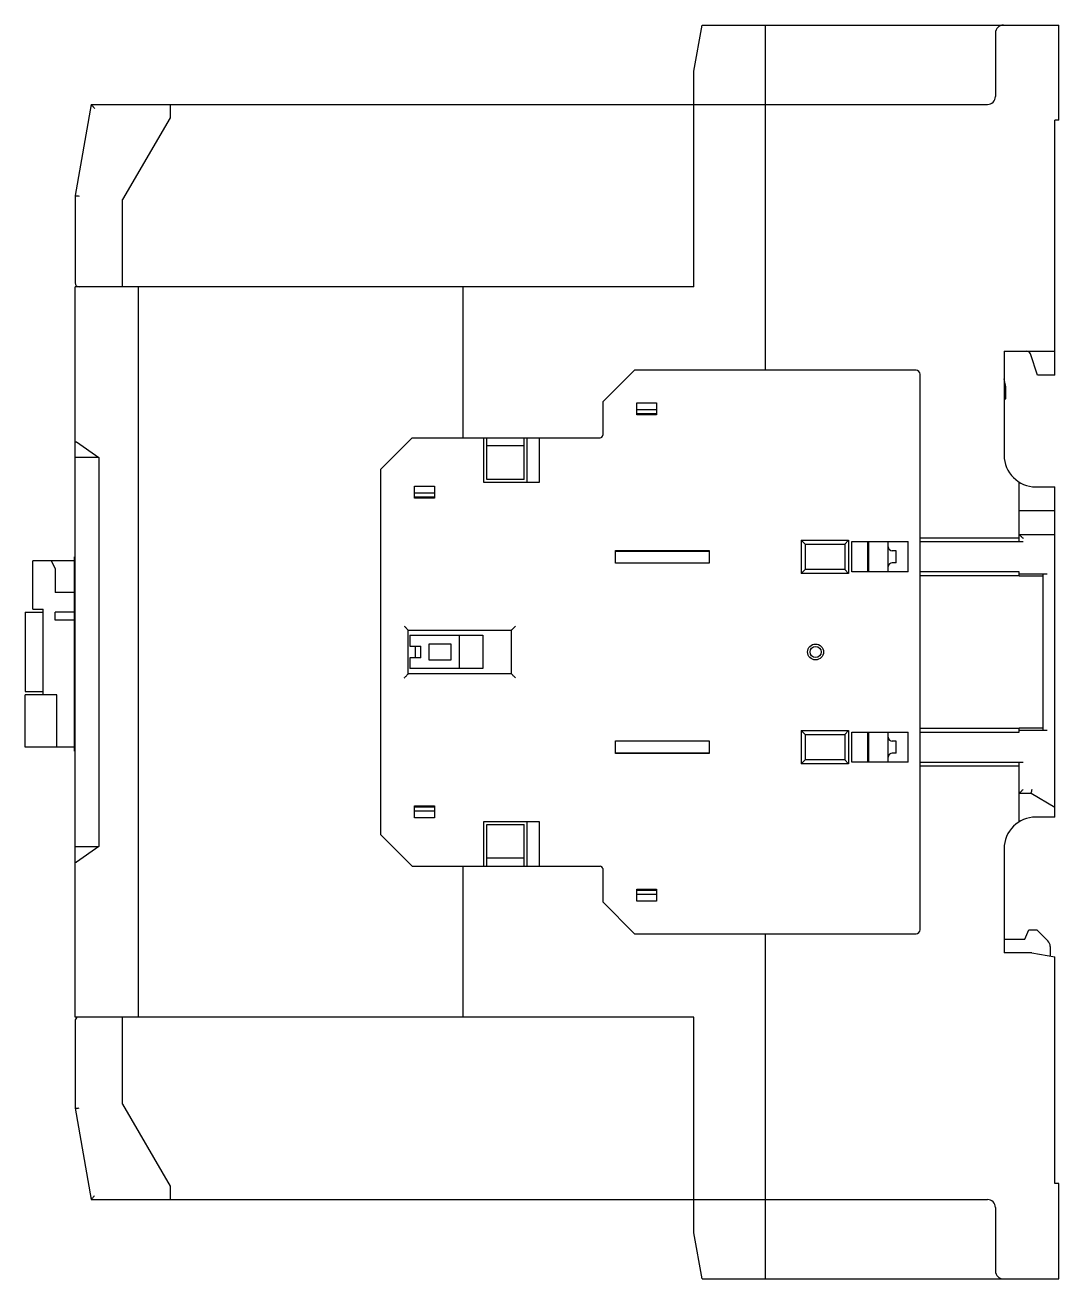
# Model space of a CAD drawing. Header units: millimetres. Extents: x -2410 to -1802, y -2126 to -1959.
# Drawn here: x -2193.4 to -2063.1, y -2126 to -1968 of the extents above; entities that cross this region are included whole.
import ezdxf

# ---------------------------------------------------------------- set-up
doc = ezdxf.new("R2010")
doc.units = ezdxf.units.MM

msp = doc.modelspace()

# ---------------------------------------------------------------- linework, layer by layer
at = {"color": 7, "linetype": 'Continuous'}
for p, q in [((-2109.1, -1973.8), (-2108.08, -1968)), ((-2108.08, -1968), (-2063.1, -1968)), ((-2100.1, -2011.5), (-2100.1, -1968)), ((-2063.1, -1980), (-2063.1, -1968)), ((-2071.1, -1969), (-2071.1, -1977)), ((-2109.1, -2001), (-2109.1, -1973.8)), ((-2185.07, -1978), (-2187.1, -1989.5)), ((-2185.07, -1978), (-2072.1, -1978)), ((-2175.1, -1978), (-2175.1, -1979.7)), ((-2175.1, -1979.7), (-2181.1, -1990)), ((-2063.6, -2012.1), (-2063.6, -1980)), ((-2063.1, -1980), (-2063.6, -1980)), ((-2187.1, -1989.5), (-2187.1, -2000.5)), ((-2181.1, -2001), (-2181.1, -1990)), ((-2187.1, -2093), (-2187.1, -2001)), ((-2109.1, -2001), (-2187.1, -2001)), ((-2179.1, -2093), (-2179.1, -2001)), ((-2138.2, -2020), (-2138.2, -2001)), ((-2070, -2009.1), (-2063.6, -2009.1)), ((-2070, -2009.1), (-2070, -2022.2)), ((-2065.8, -2012.1), (-2066.68, -2009.45)), ((-2116.6, -2011.5), (-2120.6, -2015.5)), ((-2081.1, -2011.5), (-2116.6, -2011.5)), ((-2080.6, -2082), (-2080.6, -2012)), ((-2069.8, -2013.6), (-2070, -2012.6)), ((-2063.6, -2012.1), (-2065.8, -2012.1)), ((-2069.8, -2015.1), (-2069.8, -2013.6)), ((-2120.6, -2015.5), (-2120.6, -2019.7)), ((-2116.3, -2017.1), (-2116.3, -2015.6)), ((-2116.3, -2015.6), (-2113.8, -2015.6)), ((-2113.8, -2015.6), (-2113.8, -2017.1)), ((-2070, -2015.1), (-2069.8, -2015.1)), ((-2113.8, -2016.5), (-2116.3, -2016.5)), ((-2113.8, -2017), (-2116.3, -2017)), ((-2113.8, -2017.1), (-2116.3, -2017.1)), ((-2187.1, -2020.5), (-2186.93, -2020.5)), ((-2186.93, -2020.5), (-2184.1, -2022.5)), ((-2144.6, -2020), (-2148.6, -2024)), ((-2144.6, -2020), (-2120.9, -2020)), ((-2135.6, -2025.65), (-2135.6, -2020)), ((-2135.2, -2025.25), (-2135.2, -2020)), ((-2130.5, -2025.25), (-2130.5, -2020)), ((-2130.1, -2025.65), (-2130.1, -2020)), ((-2128.6, -2020), (-2128.6, -2025.65)), ((-2135.2, -2021), (-2130.5, -2021)), ((-2184.1, -2022.5), (-2187.1, -2022.5)), ((-2184.1, -2022.5), (-2184.1, -2071.5)), ((-2148.6, -2024), (-2148.6, -2070)), ((-2130.5, -2025.25), (-2135.2, -2025.25)), ((-2144.3, -2027.6), (-2144.3, -2026.1)), ((-2144.3, -2026.1), (-2141.8, -2026.1)), ((-2141.8, -2027), (-2144.3, -2027)), ((-2141.8, -2026.1), (-2141.8, -2027.6)), ((-2128.6, -2025.65), (-2135.6, -2025.65)), ((-2068.1, -2033.1), (-2068.1, -2025.61)), ((-2066, -2026.2), (-2063.6, -2026.2)), ((-2063.6, -2067.8), (-2063.6, -2026.2)), ((-2141.8, -2027.5), (-2144.3, -2027.5)), ((-2141.8, -2027.6), (-2144.3, -2027.6)), ((-2063.6, -2029.2), (-2068.1, -2029.2)), ((-2095.6, -2032.9), (-2089.6, -2032.9)), ((-2095.6, -2032.9), (-2095.6, -2037.1)), ((-2095.6, -2032.9), (-2095.1, -2033.4)), ((-2095.1, -2033.4), (-2090.1, -2033.4)), ((-2095.1, -2033.4), (-2095.1, -2036.6)), ((-2089.6, -2032.9), (-2090.1, -2033.4)), ((-2090.1, -2033.4), (-2090.1, -2036.6)), ((-2089.6, -2032.9), (-2089.6, -2037.1)), ((-2089.2, -2033.1), (-2082.1, -2033.1)), ((-2089.2, -2036.9), (-2089.2, -2033.1)), ((-2087.2, -2036.9), (-2087.2, -2033.1)), ((-2087.1, -2033.1), (-2087.1, -2036.9)), ((-2084.6, -2036.9), (-2084.6, -2033.1)), ((-2082.1, -2036.9), (-2082.1, -2033.1)), ((-2080.6, -2032.6), (-2068.1, -2032.6)), ((-2080.6, -2033.1), (-2067.6, -2033.1)), ((-2068.1, -2032.2), (-2063.6, -2032.2)), ((-2187.15, -2059.5), (-2187.15, -2035)), ((-2187.1, -2035), (-2187.15, -2035)), ((-2119, -2035.8), (-2119, -2034.2)), ((-2119, -2034.2), (-2107.2, -2034.2)), ((-2119, -2034.3), (-2107.2, -2034.3)), ((-2107.2, -2034.2), (-2107.2, -2035.8)), ((-2083.6, -2034.25), (-2084.1, -2034.25)), ((-2083.6, -2035.75), (-2083.6, -2034.25)), ((-2192.4, -2041.6), (-2192.4, -2035.5)), ((-2187.15, -2035.5), (-2192.4, -2035.5)), ((-2190.1, -2035.5), (-2189.6, -2036.5)), ((-2189.6, -2036.5), (-2189.6, -2039.5)), ((-2107.2, -2035.8), (-2119, -2035.8)), ((-2095.6, -2037.1), (-2095.1, -2036.6)), ((-2090.1, -2036.6), (-2095.1, -2036.6)), ((-2089.6, -2037.1), (-2090.1, -2036.6)), ((-2083.6, -2035.75), (-2084.1, -2035.75)), ((-2089.6, -2037.1), (-2095.6, -2037.1)), ((-2082.1, -2036.9), (-2089.2, -2036.9)), ((-2068.1, -2036.9), (-2080.6, -2036.9)), ((-2068.1, -2037.4), (-2080.6, -2037.4)), ((-2068.1, -2037.45), (-2068.1, -2036.9)), ((-2068.1, -2037.15), (-2064.6, -2037.15)), ((-2065.1, -2037.45), (-2068.1, -2037.45)), ((-2065.1, -2056.85), (-2065.1, -2037.15)), ((-2187.15, -2039.5), (-2189.6, -2039.5)), ((-2193.4, -2042), (-2193.4, -2052)), ((-2193.4, -2042), (-2191.1, -2042)), ((-2192.4, -2041.6), (-2191.1, -2041.6)), ((-2191.1, -2052.4), (-2191.1, -2041.6)), ((-2189.6, -2043), (-2189.6, -2042)), ((-2187.15, -2042), (-2189.6, -2042)), ((-2187.15, -2043), (-2189.6, -2043)), ((-2145.1, -2049.75), (-2145.1, -2044.25)), ((-2145.1, -2044.25), (-2132.1, -2044.25)), ((-2132.1, -2049.75), (-2132.1, -2044.25)), ((-2144.9, -2044.9), (-2144.9, -2046.25)), ((-2144.9, -2044.9), (-2135.7, -2044.9)), ((-2142.5, -2046), (-2142.5, -2048)), ((-2139.7, -2046), (-2142.5, -2046)), ((-2139.7, -2048), (-2139.7, -2046)), ((-2138.7, -2044.9), (-2138.7, -2049.1)), ((-2135.7, -2044.9), (-2135.7, -2049.1)), ((-2144.9, -2046.25), (-2143.5, -2046.25)), ((-2144.2, -2047.75), (-2144.2, -2046.25)), ((-2143.5, -2047.75), (-2143.5, -2046.25)), ((-2144.9, -2047.75), (-2144.9, -2049.1)), ((-2143.5, -2047.75), (-2144.9, -2047.75)), ((-2135.7, -2049.1), (-2144.9, -2049.1)), ((-2142.5, -2048), (-2139.7, -2048)), ((-2132.1, -2049.75), (-2145.1, -2049.75)), ((-2193.4, -2052), (-2191.1, -2052)), ((-2193.4, -2059), (-2193.4, -2052.4)), ((-2189.4, -2052.4), (-2193.4, -2052.4)), ((-2189.4, -2059), (-2189.4, -2052.4)), ((-2095.6, -2056.9), (-2089.6, -2056.9)), ((-2095.6, -2056.9), (-2095.1, -2057.4)), ((-2095.6, -2056.9), (-2095.6, -2061.1)), ((-2089.6, -2056.9), (-2090.1, -2057.4)), ((-2089.6, -2056.9), (-2089.6, -2061.1)), ((-2089.2, -2057.1), (-2082.1, -2057.1)), ((-2089.2, -2060.9), (-2089.2, -2057.1)), ((-2087.2, -2060.9), (-2087.2, -2057.1)), ((-2087.1, -2057.1), (-2087.1, -2060.9)), ((-2084.6, -2060.9), (-2084.6, -2057.1)), ((-2082.1, -2060.9), (-2082.1, -2057.1)), ((-2080.6, -2056.6), (-2068.1, -2056.6)), ((-2080.6, -2057.1), (-2068.1, -2057.1)), ((-2068.1, -2056.55), (-2065.1, -2056.55)), ((-2068.1, -2057.1), (-2068.1, -2056.55)), ((-2068.1, -2056.85), (-2064.6, -2056.85)), ((-2119, -2058.2), (-2107.2, -2058.2)), ((-2119, -2059.8), (-2119, -2058.2)), ((-2107.2, -2058.2), (-2107.2, -2059.8)), ((-2095.1, -2057.4), (-2090.1, -2057.4)), ((-2095.1, -2057.4), (-2095.1, -2060.6)), ((-2090.1, -2057.4), (-2090.1, -2060.6)), ((-2083.6, -2058.25), (-2084.1, -2058.25)), ((-2083.6, -2059.75), (-2083.6, -2058.25)), ((-2187.15, -2059), (-2193.4, -2059)), ((-2187.1, -2059.5), (-2187.15, -2059.5)), ((-2119, -2059.7), (-2107.2, -2059.7)), ((-2107.2, -2059.8), (-2119, -2059.8)), ((-2083.6, -2059.75), (-2084.1, -2059.75)), ((-2095.6, -2061.1), (-2095.1, -2060.6)), ((-2089.6, -2061.1), (-2095.6, -2061.1)), ((-2090.1, -2060.6), (-2095.1, -2060.6)), ((-2089.6, -2061.1), (-2090.1, -2060.6)), ((-2082.1, -2060.9), (-2089.2, -2060.9)), ((-2080.6, -2060.9), (-2067.6, -2060.9)), ((-2068.1, -2061.4), (-2080.6, -2061.4)), ((-2068.1, -2068.4), (-2068.1, -2060.9)), ((-2068.1, -2064.8), (-2066.6, -2064.8)), ((-2066.6, -2064.8), (-2063.6, -2066.54)), ((-2144.3, -2067.9), (-2144.3, -2066.4)), ((-2144.3, -2066.4), (-2141.8, -2066.4)), ((-2144.3, -2066.5), (-2141.8, -2066.5)), ((-2141.8, -2066.4), (-2141.8, -2067.9)), ((-2144.3, -2067), (-2141.8, -2067)), ((-2141.8, -2067.9), (-2144.3, -2067.9)), ((-2063.6, -2067.8), (-2066, -2067.8)), ((-2135.6, -2068.35), (-2128.6, -2068.35)), ((-2135.6, -2074), (-2135.6, -2068.35)), ((-2135.2, -2068.75), (-2130.5, -2068.75)), ((-2135.2, -2074), (-2135.2, -2068.75)), ((-2130.5, -2074), (-2130.5, -2068.75)), ((-2130.1, -2074), (-2130.1, -2068.35)), ((-2128.6, -2068.35), (-2128.6, -2074)), ((-2148.6, -2070), (-2144.6, -2074)), ((-2187.1, -2071.5), (-2184.1, -2071.5)), ((-2184.1, -2071.5), (-2186.93, -2073.5)), ((-2070, -2071.8), (-2070, -2084.9)), ((-2187.1, -2073.5), (-2186.93, -2073.5)), ((-2144.6, -2074), (-2120.9, -2074)), ((-2138.2, -2093), (-2138.2, -2074)), ((-2130.5, -2073), (-2135.2, -2073)), ((-2120.6, -2074.3), (-2120.6, -2078.5)), ((-2116.3, -2076.9), (-2113.8, -2076.9)), ((-2116.3, -2078.4), (-2116.3, -2076.9)), ((-2116.3, -2077), (-2113.8, -2077)), ((-2116.3, -2077.5), (-2113.8, -2077.5)), ((-2113.8, -2076.9), (-2113.8, -2078.4)), ((-2120.6, -2078.5), (-2116.6, -2082.5)), ((-2113.8, -2078.4), (-2116.3, -2078.4)), ((-2067.4, -2083.2), (-2066.9, -2082)), ((-2066.9, -2082), (-2065.9, -2082)), ((-2065.9, -2082), (-2064.49, -2083.41)), ((-2116.6, -2082.5), (-2081.1, -2082.5)), ((-2100.1, -2126), (-2100.1, -2082.5)), ((-2070, -2083.2), (-2067.4, -2083.2)), ((-2066.5, -2084.9), (-2070, -2084.9)), ((-2066.5, -2084.9), (-2063.6, -2085.42)), ((-2064.2, -2084.12), (-2064.2, -2085.31)), ((-2063.6, -2114), (-2063.6, -2085.42)), ((-2109.1, -2093), (-2187.1, -2093)), ((-2181.1, -2104), (-2181.1, -2093)), ((-2109.1, -2120.2), (-2109.1, -2093)), ((-2187.1, -2093.5), (-2187.1, -2104.5)), ((-2187.1, -2104.5), (-2185.07, -2116)), ((-2181.1, -2104), (-2175.1, -2114.3)), ((-2063.1, -2114), (-2063.6, -2114)), ((-2063.1, -2126), (-2063.1, -2114)), ((-2175.1, -2114.3), (-2175.1, -2116)), ((-2185.07, -2116), (-2072.1, -2116)), ((-2071.1, -2117), (-2071.1, -2125)), ((-2108.08, -2126), (-2109.1, -2120.2)), ((-2108.08, -2126), (-2063.1, -2126))]:
    msp.add_line(p, q, dxfattribs=at)
for radius in [1, 0.7]:
    msp.add_circle((-2093.77, -2047), radius, dxfattribs=at)
for centre, radius, start, end in [((-2070.1, -1969), 1, 90, 180), ((-2072.1, -1977), 1, 270, 0), ((-2186.6, -2000.5), 0.5, 180, 270), ((-2067.16, -2009.6), 0.5, 18.4349, 90), ((-2081.1, -2012), 0.5, 0, 90), ((-2120.9, -2019.7), 0.3, 270, 0), ((-2066, -2022.2), 4, 180, 270), ((-2084.1, -2033.75), 0.5, 180, 270), ((-2084.1, -2036.25), 0.5, 90, 180), ((-2084.1, -2057.75), 0.5, 180, 270), ((-2084.1, -2060.25), 0.5, 90, 180), ((-2066, -2071.8), 4, 90, 180), ((-2120.9, -2074.3), 0.3, 0, 90), ((-2081.1, -2082), 0.5, 270, 0), ((-2065.2, -2084.12), 1, 0, 45), ((-2186.6, -2093.5), 0.5, 112.6033, 180), ((-2072.1, -2117), 1, 0, 90), ((-2070.1, -2125), 1, 180, 270)]:
    msp.add_arc(centre, radius, start, end, dxfattribs=at)
for points, knots in [([(-2185.07, -1978), (-2185.06, -1978.02), (-2185.03, -1978.05), (-2184.96, -1978.13), (-2184.87, -1978.24), (-2184.76, -1978.37), (-2184.69, -1978.46), (-2184.65, -1978.5)], [0, 0, 0, 0, 0.0438084, 0.1538692, 0.3043286, 0.4760717, 0.6527036, 0.6527036, 0.6527036, 0.6527036]), ([(-2187.1, -1989.5), (-2187.09, -1989.5), (-2187.04, -1989.51), (-2186.93, -1989.52), (-2186.78, -1989.53), (-2186.66, -1989.54), (-2186.6, -1989.55)], [0, 0, 0, 0, 0.0383552, 0.14738, 0.3101996, 0.5019099, 0.5019099, 0.5019099, 0.5019099]), ([(-2068.1, -2032.2), (-2068.09, -2032.22), (-2068.04, -2032.26), (-2067.98, -2032.32), (-2067.92, -2032.38), (-2067.9, -2032.4)], [0, 0, 0, 0, 0.0523861, 0.1765395, 0.2828427, 0.2828427, 0.2828427, 0.2828427]), ([(-2067.9, -2032.4), (-2067.88, -2032.42), (-2067.83, -2032.47), (-2067.73, -2032.57), (-2067.64, -2032.66), (-2067.6, -2032.7)], [0, 0, 0, 0, 0.0569545, 0.2394416, 0.4242641, 0.4242641, 0.4242641, 0.4242641]), ([(-2145.6, -2043.75), (-2145.56, -2043.79), (-2145.49, -2043.86), (-2145.38, -2043.97), (-2145.28, -2044.07), (-2145.2, -2044.15), (-2145.14, -2044.21), (-2145.11, -2044.25), (-2145.1, -2044.25)], [0, 0, 0, 0, 0.1537891, 0.3079014, 0.452522, 0.5776351, 0.669696, 0.7071068, 0.7071068, 0.7071068, 0.7071068]), ([(-2131.6, -2043.75), (-2131.63, -2043.79), (-2131.71, -2043.86), (-2131.81, -2043.97), (-2131.91, -2044.07), (-2132, -2044.15), (-2132.06, -2044.21), (-2132.09, -2044.25), (-2132.1, -2044.25)], [0, 0, 0, 0, 0.1537891, 0.3079014, 0.452522, 0.5776351, 0.669696, 0.7071068, 0.7071068, 0.7071068, 0.7071068]), ([(-2145.6, -2050.25), (-2145.56, -2050.22), (-2145.49, -2050.15), (-2145.38, -2050.04), (-2145.28, -2049.94), (-2145.2, -2049.85), (-2145.14, -2049.79), (-2145.11, -2049.76), (-2145.1, -2049.75)], [0, 0, 0, 0, 0.1537891, 0.3079014, 0.452522, 0.5776351, 0.669696, 0.7071068, 0.7071068, 0.7071068, 0.7071068]), ([(-2131.6, -2050.25), (-2131.63, -2050.22), (-2131.71, -2050.15), (-2131.81, -2050.04), (-2131.91, -2049.94), (-2132, -2049.85), (-2132.06, -2049.79), (-2132.09, -2049.76), (-2132.1, -2049.75)], [0, 0, 0, 0, 0.1537891, 0.3079014, 0.452522, 0.5776351, 0.669696, 0.7071068, 0.7071068, 0.7071068, 0.7071068]), ([(-2068.1, -2064.8), (-2068.09, -2064.79), (-2068.04, -2064.75), (-2067.96, -2064.67), (-2067.85, -2064.56), (-2067.73, -2064.43), (-2067.64, -2064.35), (-2067.6, -2064.3)], [0, 0, 0, 0, 0.0523861, 0.1765395, 0.3397972, 0.5222843, 0.7071068, 0.7071068, 0.7071068, 0.7071068]), ([(-2066.6, -2064.8), (-2066.59, -2064.78), (-2066.57, -2064.7), (-2066.52, -2064.53), (-2066.49, -2064.39), (-2066.46, -2064.3)], [0, 0, 0, 0, 0.0715768, 0.2625932, 0.5176381, 0.5176381, 0.5176381, 0.5176381]), ([(-2187.1, -2104.5), (-2187.09, -2104.5), (-2187.04, -2104.5), (-2186.93, -2104.49), (-2186.78, -2104.48), (-2186.66, -2104.47), (-2186.6, -2104.46)], [0, 0, 0, 0, 0.0383552, 0.14738, 0.3101996, 0.5019099, 0.5019099, 0.5019099, 0.5019099]), ([(-2185.07, -2116), (-2185.06, -2115.99), (-2185.03, -2115.95), (-2184.96, -2115.88), (-2184.87, -2115.77), (-2184.76, -2115.64), (-2184.69, -2115.55), (-2184.65, -2115.5)], [0, 0, 0, 0, 0.0438084, 0.1538692, 0.3043286, 0.4760717, 0.6527036, 0.6527036, 0.6527036, 0.6527036])]:
    msp.add_open_spline(points, degree=3, knots=knots, dxfattribs=at)

doc.saveas('drawing.dxf')
